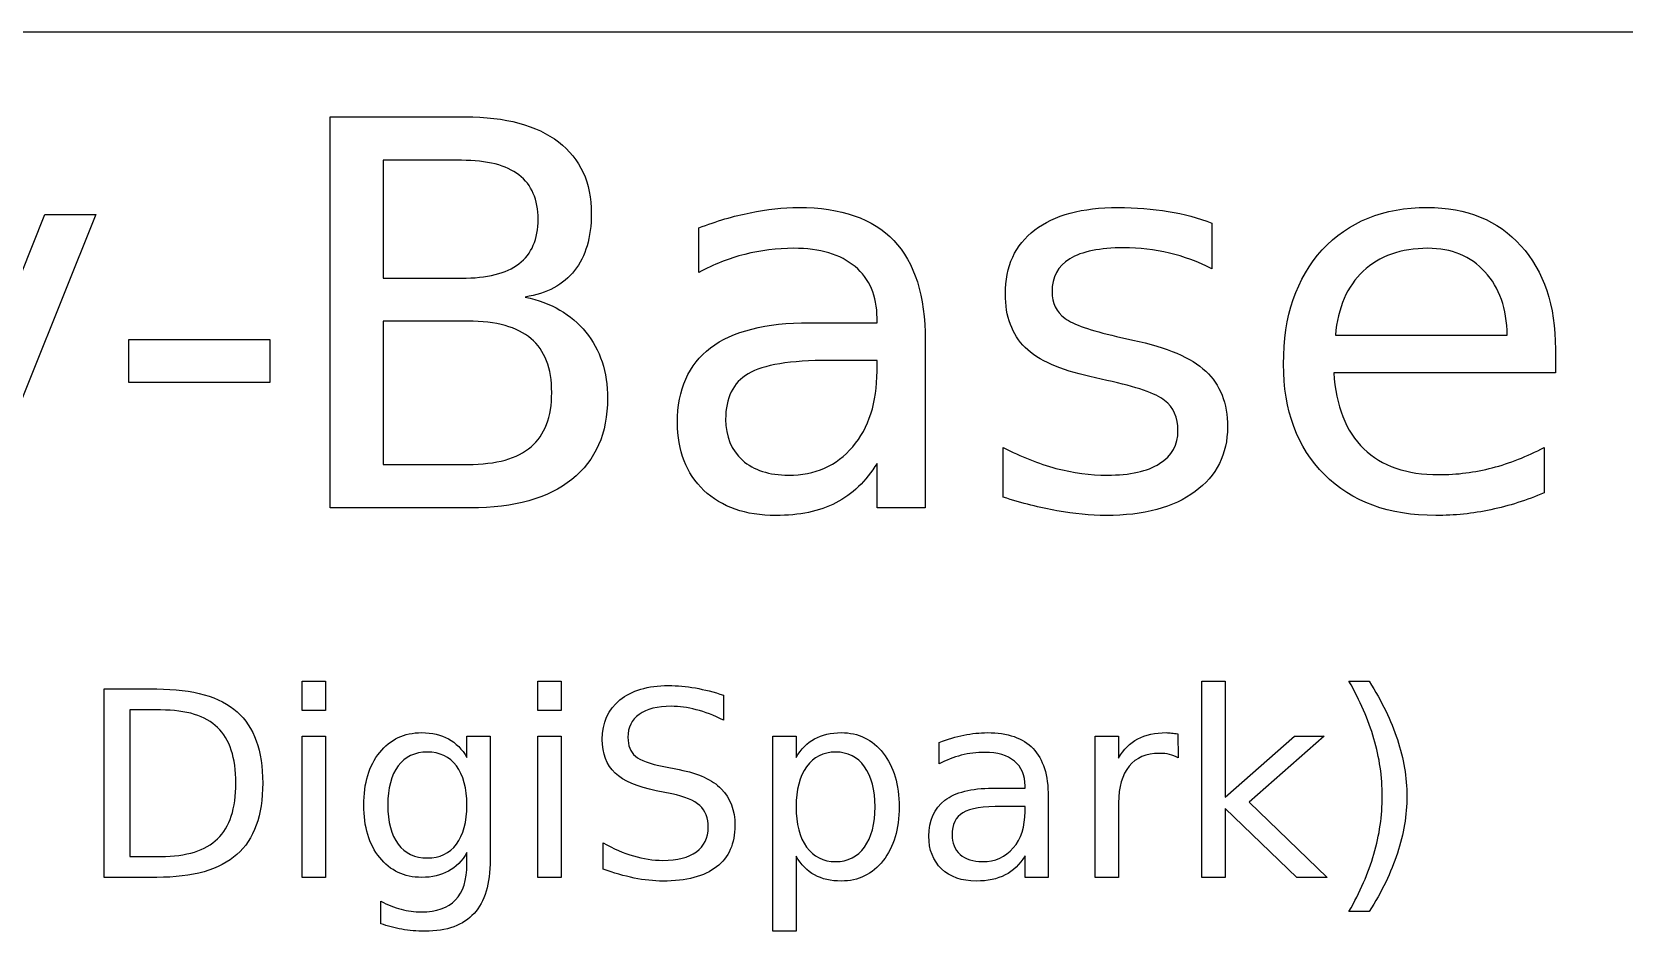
# Model space of a CAD drawing. Extents: x 6 to 466, y 6 to 31.
# Drawn here: x 77.76 to 98.7, y 18.67 to 30.5 of the extents above; entities that cross this region are included whole.
import ezdxf

# ---------------------------------------------------------------- set-up
doc = ezdxf.new("R2010")
doc.units = 0
doc.layers.get('0').update_dxf_attribs({"linetype": 'CONTINUOUS'})

msp = doc.modelspace()

# ---------------------------------------------------------------- linework, layer by layer
at = {"color": 7}
for p, q in [((10.5, 30.5), (150.5, 30.5)), ((81.683388, 29.38199), (83.461057, 29.38199)), ((81.683388, 24.238462), (81.683388, 29.38199)), ((82.379297, 28.810104), (82.379297, 27.259811)), ((83.409381, 28.810104), (82.379297, 28.810104)), ((76.725895, 25.079066), (77.931679, 28.096969)), ((78.603472, 28.096969), (76.908485, 23.880173)), ((77.931679, 28.096969), (78.603472, 28.096969)), ((86.534082, 27.335604), (86.534082, 27.921269)), ((93.279579, 27.983281), (93.279579, 27.383835)), ((93.279579, 27.983281), (93.279579, 27.983281)), ((82.379297, 27.259811), (83.409381, 27.259811)), ((82.379297, 26.694816), (82.379297, 24.810348)), ((83.495508, 26.694816), (82.379297, 26.694816)), ((87.987913, 26.674145), (88.876747, 26.674145)), ((88.876747, 26.674145), (88.876747, 26.736157)), ((79.03411, 26.453659), (80.891016, 26.453659)), ((79.03411, 25.888663), (79.03411, 26.453659)), ((80.891016, 26.453659), (80.891016, 25.888663)), ((89.510645, 26.439878), (89.510645, 24.238462)), ((89.510645, 26.439878), (89.510645, 26.439878)), ((92.025564, 26.495), (92.242605, 26.446769)), ((94.905664, 26.50878), (97.165646, 26.512225)), ((97.799544, 26.32619), (97.799544, 26.016132)), ((97.799544, 26.32619), (97.799544, 26.32619)), ((88.876747, 26.178051), (88.246295, 26.178051)), ((88.876747, 26.036802), (88.876747, 26.178051)), ((97.799544, 26.016132), (94.884993, 26.016132)), ((80.891016, 25.888663), (79.03411, 25.888663)), ((91.898096, 25.916226), (91.67761, 25.9679)), ((90.537283, 24.37971), (90.537283, 25.034278)), ((97.651405, 25.034277), (97.651405, 24.434831)), ((82.379297, 24.810348), (83.495508, 24.810348)), ((88.876747, 24.238462), (88.876747, 24.824129)), ((83.529959, 24.238462), (81.683388, 24.238462)), ((89.510645, 24.238462), (88.876747, 24.238462)), ((78.713231, 21.856418), (79.402046, 21.856418)), ((78.713231, 19.378342), (78.713231, 21.856418)), ((81.315792, 21.960986), (81.621195, 21.960986)), ((81.315792, 21.574253), (81.315792, 21.960986)), ((81.621195, 21.960986), (81.621195, 21.574253)), ((84.416292, 21.960986), (84.721695, 21.960986)), ((84.416292, 21.574253), (84.416292, 21.960986)), ((84.721695, 21.960986), (84.721695, 21.574253)), ((93.148484, 21.960986), (93.455547, 21.960986)), ((93.148484, 19.378342), (93.148484, 21.960986)), ((93.455547, 21.960986), (93.455547, 20.435632)), ((95.083807, 21.957666), (95.349374, 21.957666)), ((95.083807, 21.957666), (95.083807, 21.957666)), ((79.04851, 21.580892), (79.04851, 19.653868)), ((79.4535, 21.580892), (79.04851, 21.580892)), ((81.621195, 21.574253), (81.315792, 21.574253)), ((84.721695, 21.574253), (84.416292, 21.574253)), ((86.857853, 21.775088), (86.857853, 21.448108)), ((86.857855, 21.775087), (86.857853, 21.775088)), ((81.315792, 21.237314), (81.621195, 21.237314)), ((81.315792, 19.378342), (81.315792, 21.237314)), ((81.621195, 21.237314), (81.621195, 19.378342)), ((83.481827, 20.955145), (83.481827, 21.23731)), ((83.481827, 21.23731), (83.787229, 21.23731)), ((83.787229, 21.23731), (83.787229, 19.609053)), ((84.416292, 21.237314), (84.721695, 21.237314)), ((84.416292, 19.378342), (84.416292, 21.237314)), ((84.721695, 21.237314), (84.721695, 19.378342)), ((87.505176, 18.671268), (87.505176, 21.237314)), ((87.505176, 21.237314), (87.812238, 21.237314)), ((87.812238, 21.237314), (87.812238, 20.955149)), ((91.747615, 19.378349), (91.747615, 21.237321)), ((91.747615, 21.237321), (92.054677, 21.237321)), ((92.054677, 21.237321), (92.054677, 20.948517)), ((92.834781, 21.265516), (92.836442, 20.951829)), ((93.455547, 20.435632), (94.366775, 21.237314)), ((94.756828, 21.237314), (93.770908, 20.367581)), ((94.366775, 21.237314), (94.756828, 21.237314)), ((89.694448, 20.870508), (89.694448, 21.152674)), ((86.072771, 20.837299), (86.275266, 20.795799)), ((90.394882, 20.551818), (90.82311, 20.551818)), ((90.82311, 20.551818), (90.82311, 20.581698)), ((83.481827, 20.329405), (83.481827, 20.329405)), ((86.177338, 20.477126), (85.973183, 20.516966)), ((91.128512, 20.438967), (91.128512, 20.438952)), ((91.128512, 20.438952), (91.128512, 19.378342)), ((92.054677, 20.357629), (92.054677, 19.378349)), ((93.770908, 20.367581), (94.798323, 19.378342)), ((88.851271, 20.306168), (88.851271, 20.306168)), ((90.82311, 20.312804), (90.519367, 20.312807)), ((90.82311, 20.244754), (90.82311, 20.312804)), ((94.399971, 19.378342), (93.455547, 20.286251)), ((93.455547, 20.286251), (93.455547, 19.378342)), ((83.481827, 19.554276), (83.481827, 19.705318)), ((85.272749, 19.487884), (85.272749, 19.833122)), ((79.04851, 19.653868), (79.4535, 19.653868)), ((87.812238, 19.657188), (87.812238, 18.671268)), ((87.812238, 19.657188), (87.812238, 19.657188)), ((90.82311, 19.378342), (90.82311, 19.660507)), ((79.402046, 19.378342), (78.713231, 19.378342)), ((81.621195, 19.378342), (81.315792, 19.378342)), ((84.721695, 19.378342), (84.416292, 19.378342)), ((91.128512, 19.378342), (90.82311, 19.378342)), ((92.054677, 19.378349), (91.747615, 19.378349)), ((93.455547, 19.378342), (93.148484, 19.378342)), ((94.798323, 19.378342), (94.399971, 19.378342)), ((82.349845, 18.769198), (82.349845, 19.0663)), ((95.349374, 18.930197), (95.083807, 18.930197)), ((87.812238, 18.671268), (87.505176, 18.671268))]:
    msp.add_line(p, q, dxfattribs=at)
for points in [[(83.461057, 29.38199), (83.991602, 29.38199), (84.40042, 29.271747), (84.687511, 29.051261)], [(84.687511, 29.051261), (84.974602, 28.830775), (85.118148, 28.517271), (85.118148, 28.11075)], [(84.167302, 28.617179), (84.001937, 28.745796), (83.749297, 28.810104), (83.409381, 28.810104)], [(84.418794, 28.034958), (84.418794, 28.294488), (84.334963, 28.488562), (84.167302, 28.617179)], [(85.118148, 28.11075), (85.118148, 27.796098), (85.044653, 27.545754), (84.897662, 27.359719)], [(86.534082, 27.921269), (86.766052, 28.010842), (86.991132, 28.077447), (87.209321, 28.121085)], [(87.209321, 28.121085), (87.42751, 28.16702), (87.639958, 28.189987), (87.846664, 28.189987)], [(87.846664, 28.189987), (88.404769, 28.189987), (88.821626, 28.045293), (89.097233, 27.755905)], [(90.950695, 27.893709), (91.207928, 28.091227), (91.573108, 28.189987), (92.046235, 28.189987)], [(92.046235, 28.189987), (92.280502, 28.189987), (92.500988, 28.172761), (92.707693, 28.13831)], [(92.707693, 28.13831), (92.914399, 28.103859), (93.105028, 28.052183), (93.279579, 27.983281)], [(94.733409, 27.631881), (95.075622, 28.003952), (95.536116, 28.189987), (96.114892, 28.189987)], [(96.114892, 28.189987), (96.633953, 28.189987), (97.04392, 28.022326), (97.344791, 27.687003)], [(84.167302, 27.449291), (84.334963, 27.577908), (84.418794, 27.77313), (84.418794, 28.034958)], [(90.564844, 27.053105), (90.564844, 27.415989), (90.693461, 27.69619), (90.950695, 27.893709)], [(87.781207, 27.652552), (87.560721, 27.652552), (87.345977, 27.62614), (87.136974, 27.573315)], [(88.587359, 27.411396), (88.39673, 27.572167), (88.128013, 27.652552), (87.781207, 27.652552)], [(89.097233, 27.755905), (89.372841, 27.466517), (89.510645, 27.027841), (89.510645, 26.439878)], [(92.122027, 27.659442), (91.807375, 27.659442), (91.570812, 27.611211), (91.412337, 27.514748)], [(92.721474, 27.59054), (92.528549, 27.636475), (92.328733, 27.659442), (92.122027, 27.659442)], [(96.121782, 27.652552), (95.768086, 27.652552), (95.48444, 27.552644), (95.270844, 27.352829)], [(96.872813, 27.342493), (96.684481, 27.549199), (96.434137, 27.652552), (96.121782, 27.652552)], [(97.344791, 27.687003), (97.64796, 27.353977), (97.799544, 26.900373), (97.799544, 26.32619)], [(83.409381, 27.259811), (83.749297, 27.259811), (84.001937, 27.322971), (84.167302, 27.449291)], [(87.136974, 27.573315), (86.927972, 27.520491), (86.727008, 27.441253), (86.534082, 27.335604)], [(91.412337, 27.514748), (91.25616, 27.418286), (91.178071, 27.273592), (91.178071, 27.080666)], [(93.279579, 27.383835), (93.100434, 27.475704), (92.914399, 27.544606), (92.721474, 27.59054)], [(94.223535, 26.12982), (94.223535, 26.761421), (94.393493, 27.262108), (94.733409, 27.631881)], [(84.897662, 27.359719), (84.750671, 27.173684), (84.534779, 27.057699), (84.249984, 27.011764)], [(88.876747, 26.736157), (88.876747, 27.027842), (88.780284, 27.252921), (88.587359, 27.411396)], [(95.270844, 27.352829), (95.059545, 27.153013), (94.937818, 26.871664), (94.905664, 26.50878)], [(97.165646, 26.512225), (97.161053, 26.859032), (97.063442, 27.135788), (96.872813, 27.342493)], [(90.826671, 26.346861), (90.65212, 26.519116), (90.564844, 26.75453), (90.564844, 27.053105)], [(91.178071, 27.080666), (91.178071, 26.933675), (91.234341, 26.817691), (91.346881, 26.732712)], [(84.249984, 27.011764), (84.592197, 26.938269), (84.857469, 26.784388), (85.045801, 26.550121)], [(84.325776, 26.463994), (84.146631, 26.617875), (83.869875, 26.694816), (83.495508, 26.694816)], [(86.685667, 26.343416), (86.977352, 26.563902), (87.411434, 26.674145), (87.987913, 26.674145)], [(91.346881, 26.732712), (91.45942, 26.650029), (91.685648, 26.570792), (92.025564, 26.495)], [(84.597939, 25.754304), (84.597939, 26.075847), (84.507218, 26.31241), (84.325776, 26.463994)], [(85.045801, 26.550121), (85.23643, 26.318152), (85.331744, 26.027615), (85.331744, 25.678512)], [(92.242605, 26.446769), (92.692764, 26.350306), (93.01201, 26.213651), (93.200342, 26.036803)], [(86.251585, 25.361564), (86.251585, 25.795646), (86.396279, 26.12293), (86.685667, 26.343416)], [(91.67761, 25.9679), (91.284869, 26.050583), (91.001223, 26.176903), (90.826671, 26.346861)], [(87.18176, 26.002351), (86.984241, 25.885218), (86.885482, 25.685402), (86.885482, 25.402905)], [(88.246295, 26.178051), (87.734124, 26.178051), (87.379279, 26.119485), (87.18176, 26.002351)], [(88.556353, 25.04117), (88.769949, 25.291513), (88.876747, 25.623391), (88.876747, 26.036802)], [(93.200342, 26.036803), (93.390971, 25.862251), (93.486285, 25.617649), (93.486285, 25.302997)], [(94.76097, 24.67599), (94.40268, 25.034279), (94.223535, 25.518889), (94.223535, 26.12982)], [(94.884993, 26.016132), (94.912553, 25.579753), (95.043467, 25.246727), (95.277734, 25.017054)], [(92.659462, 25.650954), (92.544625, 25.742823), (92.290837, 25.831247), (91.898096, 25.916226)], [(84.325776, 25.04117), (84.507218, 25.197347), (84.597939, 25.435059), (84.597939, 25.754304)], [(85.331744, 25.678512), (85.331744, 25.219166), (85.175566, 24.864321), (84.863211, 24.613978)], [(92.835162, 25.254768), (92.835162, 25.427023), (92.776595, 25.559085), (92.659462, 25.650954)], [(86.599539, 24.469284), (86.36757, 24.692067), (86.251585, 24.989493), (86.251585, 25.361564)], [(86.885482, 25.402905), (86.885482, 25.177825), (86.958977, 24.99868), (87.105968, 24.86547)], [(92.594005, 24.820686), (92.754776, 24.924039), (92.835162, 25.068733), (92.835162, 25.254768)], [(93.486285, 25.302997), (93.486285, 24.944707), (93.343888, 24.661061), (93.059093, 24.452058)], [(83.495508, 24.810348), (83.869875, 24.810348), (84.146631, 24.887289), (84.325776, 25.04117)], [(87.712305, 24.669099), (88.063705, 24.669099), (88.345054, 24.793123), (88.556353, 25.04117)], [(90.537283, 25.034278), (90.77155, 24.912551), (91.002371, 24.820682), (91.229747, 24.758671)], [(95.277734, 25.017054), (95.514297, 24.789678), (95.84273, 24.67599), (96.263031, 24.67599)], [(96.969276, 24.76556), (97.198949, 24.825273), (97.426325, 24.914846), (97.651405, 25.034277)], [(87.105968, 24.86547), (87.255256, 24.734556), (87.457368, 24.669099), (87.712305, 24.669099)], [(88.876747, 24.824129), (88.732053, 24.589862), (88.55176, 24.416459), (88.335867, 24.303919)], [(91.229747, 24.758671), (91.457124, 24.698958), (91.682203, 24.669101), (91.904986, 24.669101)], [(91.904986, 24.669101), (92.203561, 24.669101), (92.433234, 24.719629), (92.594005, 24.820686)], [(96.263031, 24.67599), (96.506484, 24.67599), (96.741899, 24.705847), (96.969276, 24.76556)], [(84.863211, 24.613978), (84.550856, 24.363634), (84.106438, 24.238462), (83.529959, 24.238462)], [(96.225135, 24.138555), (95.609612, 24.138555), (95.121557, 24.3177), (94.76097, 24.67599)], [(87.543495, 24.138555), (87.148458, 24.138555), (86.833806, 24.248798), (86.599539, 24.469284)], [(88.335867, 24.303919), (88.119974, 24.193676), (87.85585, 24.138555), (87.543495, 24.138555)], [(91.243528, 24.200565), (91.020745, 24.239612), (90.78533, 24.299327), (90.537283, 24.37971)], [(93.059093, 24.452058), (92.776595, 24.243056), (92.387299, 24.138555), (91.891206, 24.138555)], [(97.651405, 24.434831), (97.424028, 24.338368), (97.19091, 24.264873), (96.95205, 24.214345)], [(91.891206, 24.138555), (91.6845, 24.138555), (91.468607, 24.159225), (91.243528, 24.200565)], [(96.95205, 24.214345), (96.71319, 24.163818), (96.470885, 24.138555), (96.225135, 24.138555)], [(79.402046, 21.856418), (79.882281, 21.856418), (80.234711, 21.756277), (80.459337, 21.555995)], [(85.493502, 21.71202), (85.648417, 21.838165), (85.861424, 21.901237), (86.132524, 21.901237)], [(86.132524, 21.901237), (86.24871, 21.901237), (86.367109, 21.890724), (86.48772, 21.869697)], [(86.48772, 21.869697), (86.608332, 21.84867), (86.73171, 21.817134), (86.857855, 21.775087)], [(95.412447, 21.202458), (95.340522, 21.451428), (95.230976, 21.703164), (95.083807, 21.957666)], [(95.349374, 21.957666), (95.515354, 21.696525), (95.639286, 21.440916), (95.721169, 21.19084)], [(80.203728, 21.348521), (80.045494, 21.503435), (79.795418, 21.580892), (79.4535, 21.580892)], [(85.26279, 21.194164), (85.26279, 21.413257), (85.339694, 21.585875), (85.493502, 21.71202)], [(86.170697, 21.629022), (85.98812, 21.629022), (85.847037, 21.593613), (85.747449, 21.522795)], [(86.497677, 21.584212), (86.384811, 21.614085), (86.275818, 21.629022), (86.170697, 21.629022)], [(86.857853, 21.448108), (86.730602, 21.508968), (86.610544, 21.554336), (86.497677, 21.584212)], [(80.459337, 21.555995), (80.683963, 21.35682), (80.796276, 21.044778), (80.796276, 20.61987)], [(85.747449, 21.522795), (85.648968, 21.451977), (85.599727, 21.351283), (85.599727, 21.220712)], [(80.442739, 20.61987), (80.442739, 20.951829), (80.363069, 21.194713), (80.203728, 21.348521)], [(82.334907, 21.021537), (82.47433, 21.195262), (82.658015, 21.282125), (82.88596, 21.282125)], [(82.88596, 21.282125), (83.02317, 21.282125), (83.141015, 21.255015), (83.239496, 21.200795)], [(83.239496, 21.200795), (83.337977, 21.146575), (83.418754, 21.064692), (83.481827, 20.955145)], [(85.43043, 20.750998), (85.31867, 20.857225), (85.26279, 21.004947), (85.26279, 21.194164)], [(85.599727, 21.220712), (85.599727, 21.111165), (85.63237, 21.028176), (85.697657, 20.971743)], [(87.812238, 20.955149), (87.876418, 21.065802), (87.957195, 21.147685), (88.054569, 21.200799)], [(88.054569, 21.200799), (88.15305, 21.255019), (88.270342, 21.282129), (88.406445, 21.282129)], [(88.406445, 21.282129), (88.632178, 21.282129), (88.815309, 21.1925), (88.955838, 21.013242)], [(89.694448, 21.152674), (89.806207, 21.195827), (89.914647, 21.227917), (90.019768, 21.248944)], [(90.019768, 21.248944), (90.124889, 21.271077), (90.227243, 21.282144), (90.32683, 21.282144)], [(90.32683, 21.282144), (90.595717, 21.282144), (90.796553, 21.212432), (90.929337, 21.073009)], [(92.054677, 20.948517), (92.118857, 21.061383), (92.2024, 21.144926), (92.305307, 21.199146)], [(92.305307, 21.199146), (92.408214, 21.254473), (92.533252, 21.282136), (92.680421, 21.282136)], [(92.680421, 21.282136), (92.701448, 21.282136), (92.724684, 21.280469), (92.750131, 21.277136)], [(92.750131, 21.277136), (92.775584, 21.274936), (92.803801, 21.271063), (92.834781, 21.265516)], [(95.521993, 20.445591), (95.521993, 20.7012), (95.485478, 20.953489), (95.412447, 21.202458)], [(95.721169, 21.19084), (95.804159, 20.940764), (95.845654, 20.692348), (95.845654, 20.445591)], [(82.125773, 20.329401), (82.125773, 20.6171), (82.195484, 20.847812), (82.334907, 21.021537)], [(82.960651, 21.02652), (82.796884, 21.02652), (82.66908, 20.965661), (82.577237, 20.843942)], [(83.344064, 20.843942), (83.253328, 20.965661), (83.125524, 21.02652), (82.960651, 21.02652)], [(85.697657, 20.971743), (85.76405, 20.916416), (85.889088, 20.871602), (86.072771, 20.837299)], [(88.331755, 21.02652), (88.170201, 21.02652), (88.04295, 20.962341), (87.950001, 20.833984)], [(88.711848, 20.833984), (88.620006, 20.962341), (88.493308, 21.02652), (88.331755, 21.02652)], [(88.955838, 21.013242), (89.097474, 20.833984), (89.168292, 20.598293), (89.168292, 20.306168)], [(89.984912, 20.985034), (89.884218, 20.959581), (89.787397, 20.921405), (89.694448, 20.870508)], [(90.295294, 21.023204), (90.189067, 21.023204), (90.085607, 21.010481), (89.984912, 20.985034)], [(90.683687, 20.907019), (90.591845, 20.984476), (90.462381, 21.023204), (90.295294, 21.023204)], [(90.929337, 21.073009), (91.06212, 20.933586), (91.128512, 20.722239), (91.128512, 20.438967)], [(92.590792, 21.009929), (92.418173, 21.009929), (92.28539, 20.953496), (92.192441, 20.84063)], [(92.723576, 20.994989), (92.683743, 21.004949), (92.639481, 21.009929), (92.590792, 21.009929)], [(92.836442, 20.951829), (92.802142, 20.971749), (92.76452, 20.986136), (92.723576, 20.994989)], [(82.577237, 20.843942), (82.486502, 20.722224), (82.441134, 20.550712), (82.441134, 20.329405)], [(83.481827, 20.329405), (83.481827, 20.550712), (83.435906, 20.722224), (83.344064, 20.843942)], [(85.973183, 20.516966), (85.723107, 20.566759), (85.542189, 20.64477), (85.43043, 20.750998)], [(86.275266, 20.795799), (86.525343, 20.748219), (86.70958, 20.664123), (86.827979, 20.54351)], [(87.950001, 20.833984), (87.858159, 20.706733), (87.812238, 20.530794), (87.812238, 20.306168)], [(88.851271, 20.306168), (88.851271, 20.530794), (88.804797, 20.706733), (88.711848, 20.833984)], [(90.82311, 20.581698), (90.82311, 20.722228), (90.776636, 20.830668), (90.683687, 20.907019)], [(92.192441, 20.84063), (92.100598, 20.72887), (92.054677, 20.56787), (92.054677, 20.357629)], [(80.203728, 19.88624), (80.363069, 20.041154), (80.442739, 20.285697), (80.442739, 20.61987)], [(80.796276, 20.61987), (80.796276, 20.192749), (80.68341, 19.879047), (80.457677, 19.678765)], [(86.827979, 20.54351), (86.947484, 20.424005), (87.007237, 20.263558), (87.007237, 20.062169)], [(89.767479, 20.392478), (89.908008, 20.498705), (90.117143, 20.551818), (90.394882, 20.551818)], [(82.334907, 19.638926), (82.195484, 19.812651), (82.125773, 20.04281), (82.125773, 20.329401)], [(82.441134, 20.329405), (82.441134, 20.109206), (82.486502, 19.938247), (82.577237, 19.816528)], [(83.344064, 19.816528), (83.435906, 19.938247), (83.481827, 20.109206), (83.481827, 20.329405)], [(86.544154, 20.322765), (86.470016, 20.39137), (86.347744, 20.442824), (86.177338, 20.477126)], [(86.65702, 20.03728), (86.65702, 20.158999), (86.619398, 20.25416), (86.544154, 20.322765)], [(89.558344, 19.919435), (89.558344, 20.12857), (89.628056, 20.286251), (89.767479, 20.392478)], [(95.412447, 19.685404), (95.485478, 19.936587), (95.521993, 20.189982), (95.521993, 20.445591)], [(95.845654, 20.445591), (95.845654, 20.197728), (95.804159, 19.948206), (95.721169, 19.697023)], [(87.812238, 20.306168), (87.812238, 20.081542), (87.858159, 19.90505), (87.950001, 19.776693)], [(88.711848, 19.776693), (88.804797, 19.90505), (88.851271, 20.081542), (88.851271, 20.306168)], [(89.168292, 20.306168), (89.168292, 20.014044), (89.097474, 19.778353), (88.955838, 19.599095)], [(90.00649, 20.228157), (89.911328, 20.171724), (89.863747, 20.075455), (89.863747, 19.939352)], [(90.519367, 20.312807), (90.27261, 20.312807), (90.101651, 20.28459), (90.00649, 20.228157)], [(90.668749, 19.765072), (90.771656, 19.885684), (90.82311, 20.045578), (90.82311, 20.244754)], [(86.500999, 19.715279), (86.605013, 19.790524), (86.65702, 19.897857), (86.65702, 20.03728)], [(87.007237, 20.062169), (87.007237, 19.822052), (86.92646, 19.640027), (86.764907, 19.516096)], [(89.725984, 19.489548), (89.614224, 19.596881), (89.558344, 19.740177), (89.558344, 19.919435)], [(89.863747, 19.939352), (89.863747, 19.830912), (89.899156, 19.744603), (89.969974, 19.680424)], [(79.4535, 19.653868), (79.795418, 19.653868), (80.045494, 19.731325), (80.203728, 19.88624)], [(82.577237, 19.816528), (82.66908, 19.694809), (82.796884, 19.63395), (82.960651, 19.63395)], [(82.960651, 19.63395), (83.125524, 19.63395), (83.253328, 19.694809), (83.344064, 19.816528)], [(83.481827, 19.705318), (83.418754, 19.595771), (83.337977, 19.513888), (83.239496, 19.459668)], [(85.272749, 19.833122), (85.408852, 19.756771), (85.542189, 19.699232), (85.67276, 19.660503)], [(86.057833, 19.602413), (86.249263, 19.602413), (86.396985, 19.640035), (86.500999, 19.715279)], [(87.950001, 19.776693), (88.04295, 19.649442), (88.170201, 19.585816), (88.331755, 19.585816)], [(88.331755, 19.585816), (88.493308, 19.585816), (88.620006, 19.649442), (88.711848, 19.776693)], [(90.262098, 19.585814), (90.431397, 19.585814), (90.566948, 19.645567), (90.668749, 19.765072)], [(95.721169, 19.697023), (95.639286, 19.44584), (95.515354, 19.190232), (95.349374, 18.930197)], [(80.457677, 19.678765), (80.231945, 19.478483), (79.880068, 19.378342), (79.402046, 19.378342)], [(82.88596, 19.378338), (82.658015, 19.378338), (82.47433, 19.465201), (82.334907, 19.638926)], [(83.332445, 19.081234), (83.432033, 19.185248), (83.481827, 19.342929), (83.481827, 19.554276)], [(83.787229, 19.609053), (83.787229, 19.292586), (83.716964, 19.057448), (83.576435, 18.90364)], [(85.682719, 19.370039), (85.551042, 19.396599), (85.414385, 19.435881), (85.272749, 19.487884)], [(85.67276, 19.660503), (85.803331, 19.621776), (85.931688, 19.602413), (86.057833, 19.602413)], [(86.764907, 19.516096), (86.60446, 19.392165), (86.368768, 19.330199), (86.057833, 19.330199)], [(88.054569, 19.409878), (87.957194, 19.464098), (87.876417, 19.546535), (87.812238, 19.657188)], [(88.955838, 19.599095), (88.815309, 19.419837), (88.632178, 19.330208), (88.406445, 19.330208)], [(90.180768, 19.330208), (89.990445, 19.330208), (89.83885, 19.383321), (89.725984, 19.489548)], [(89.969974, 19.680424), (90.041899, 19.617351), (90.139273, 19.585814), (90.262098, 19.585814)], [(90.82311, 19.660507), (90.753398, 19.547641), (90.666535, 19.464098), (90.562522, 19.409878)], [(95.083807, 18.930197), (95.230976, 19.183592), (95.340522, 19.435328), (95.412447, 19.685404)], [(83.239496, 19.459668), (83.141015, 19.405448), (83.02317, 19.378338), (82.88596, 19.378338)], [(86.057833, 19.330199), (85.940541, 19.330199), (85.815503, 19.343479), (85.682719, 19.370039)], [(88.406445, 19.330208), (88.270342, 19.330208), (88.15305, 19.356765), (88.054569, 19.409878)], [(90.562522, 19.409878), (90.458508, 19.356765), (90.331257, 19.330208), (90.180768, 19.330208)], [(82.349845, 19.0663), (82.439474, 19.017613), (82.527997, 18.981651), (82.615413, 18.958413)], [(82.88264, 18.923553), (83.082922, 18.923553), (83.232857, 18.976113), (83.332445, 19.081234)], [(82.615413, 18.958413), (82.702829, 18.935173), (82.791905, 18.923553), (82.88264, 18.923553)], [(83.576435, 18.90364), (83.435906, 18.748725), (83.220685, 18.671268), (82.930774, 18.671268)], [(82.627031, 18.696168), (82.53187, 18.711661), (82.439474, 18.736005), (82.349845, 18.769198)], [(82.930774, 18.671268), (82.823441, 18.671268), (82.722193, 18.679568), (82.627031, 18.696168)]]:
    msp.add_open_spline(points, degree=3, dxfattribs=at)

doc.saveas('drawing.dxf')
